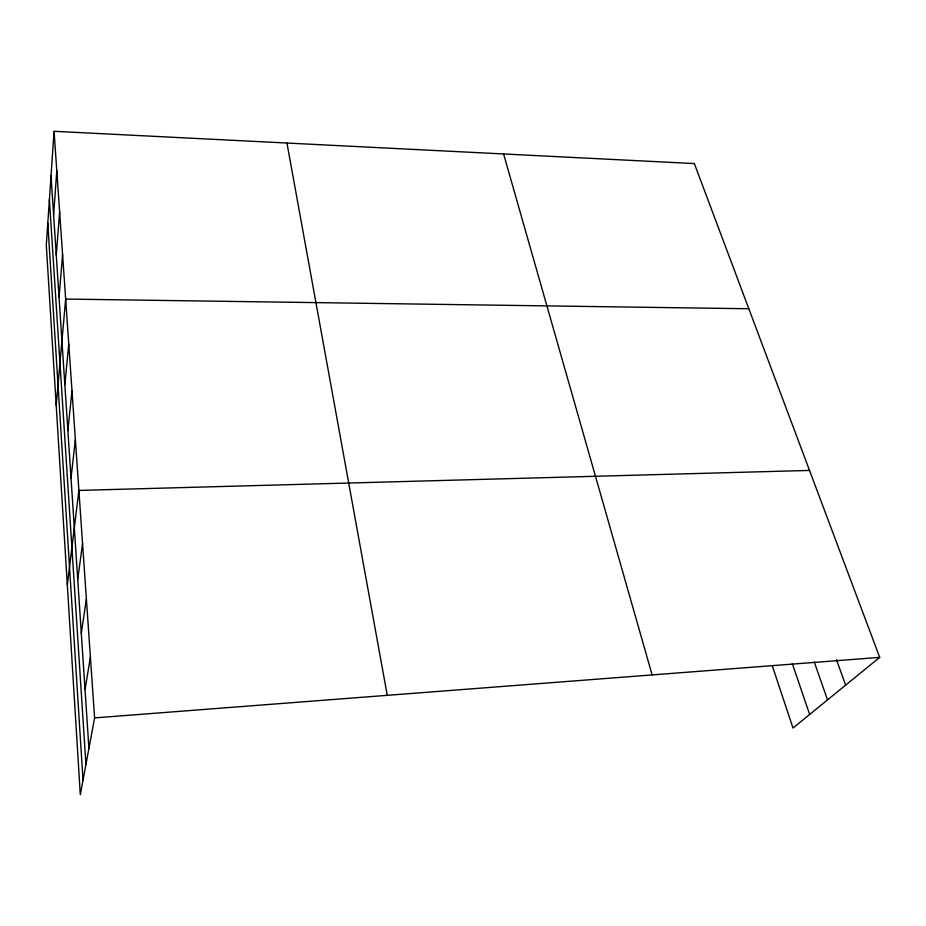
<?xml version="1.0" encoding="UTF-8"?>
<svg xmlns="http://www.w3.org/2000/svg" width="926" height="926" viewBox="0 0 926 926"><rect width="100%" height="100%" fill="white"/><g stroke="black" fill="none" stroke-linecap="round" stroke-linejoin="round"><path stroke-width="1.39" d="M54.067 131.295L46.3 245.182L80.307 794.705L94.602 717.893L54.067 131.295L694.338 163.578L879.7 657.379L793.003 728.033L772.307 665.829M53.604 214.844L56.799 170.812M56.278 255.252L59.634 211.892M59.056 297.211L62.586 254.604M56.197 405.206L65.665 299.063L748.833 308.752M64.855 384.834L68.767 343.997M67.876 430.59L71.996 390.784M71.024 478.21L75.365 439.549M67.32 584.896L78.884 490.421L809.521 470.42M77.726 579.456L82.553 543.527M81.303 633.349L86.384 599.029M85.018 689.627L90.401 657.09M94.602 717.893L879.7 657.379M836.514 659.752L845.612 685.159M814.267 661.963L827.52 699.894M792.343 663.653L809.648 714.467M503.582 153.959L652.124 674.915M286.956 143.044L387.265 695.333M51.023 175.905L88.919 748.439M49.402 199.669L85.933 764.471M47.793 223.201L83.004 780.178"/></g></svg>
